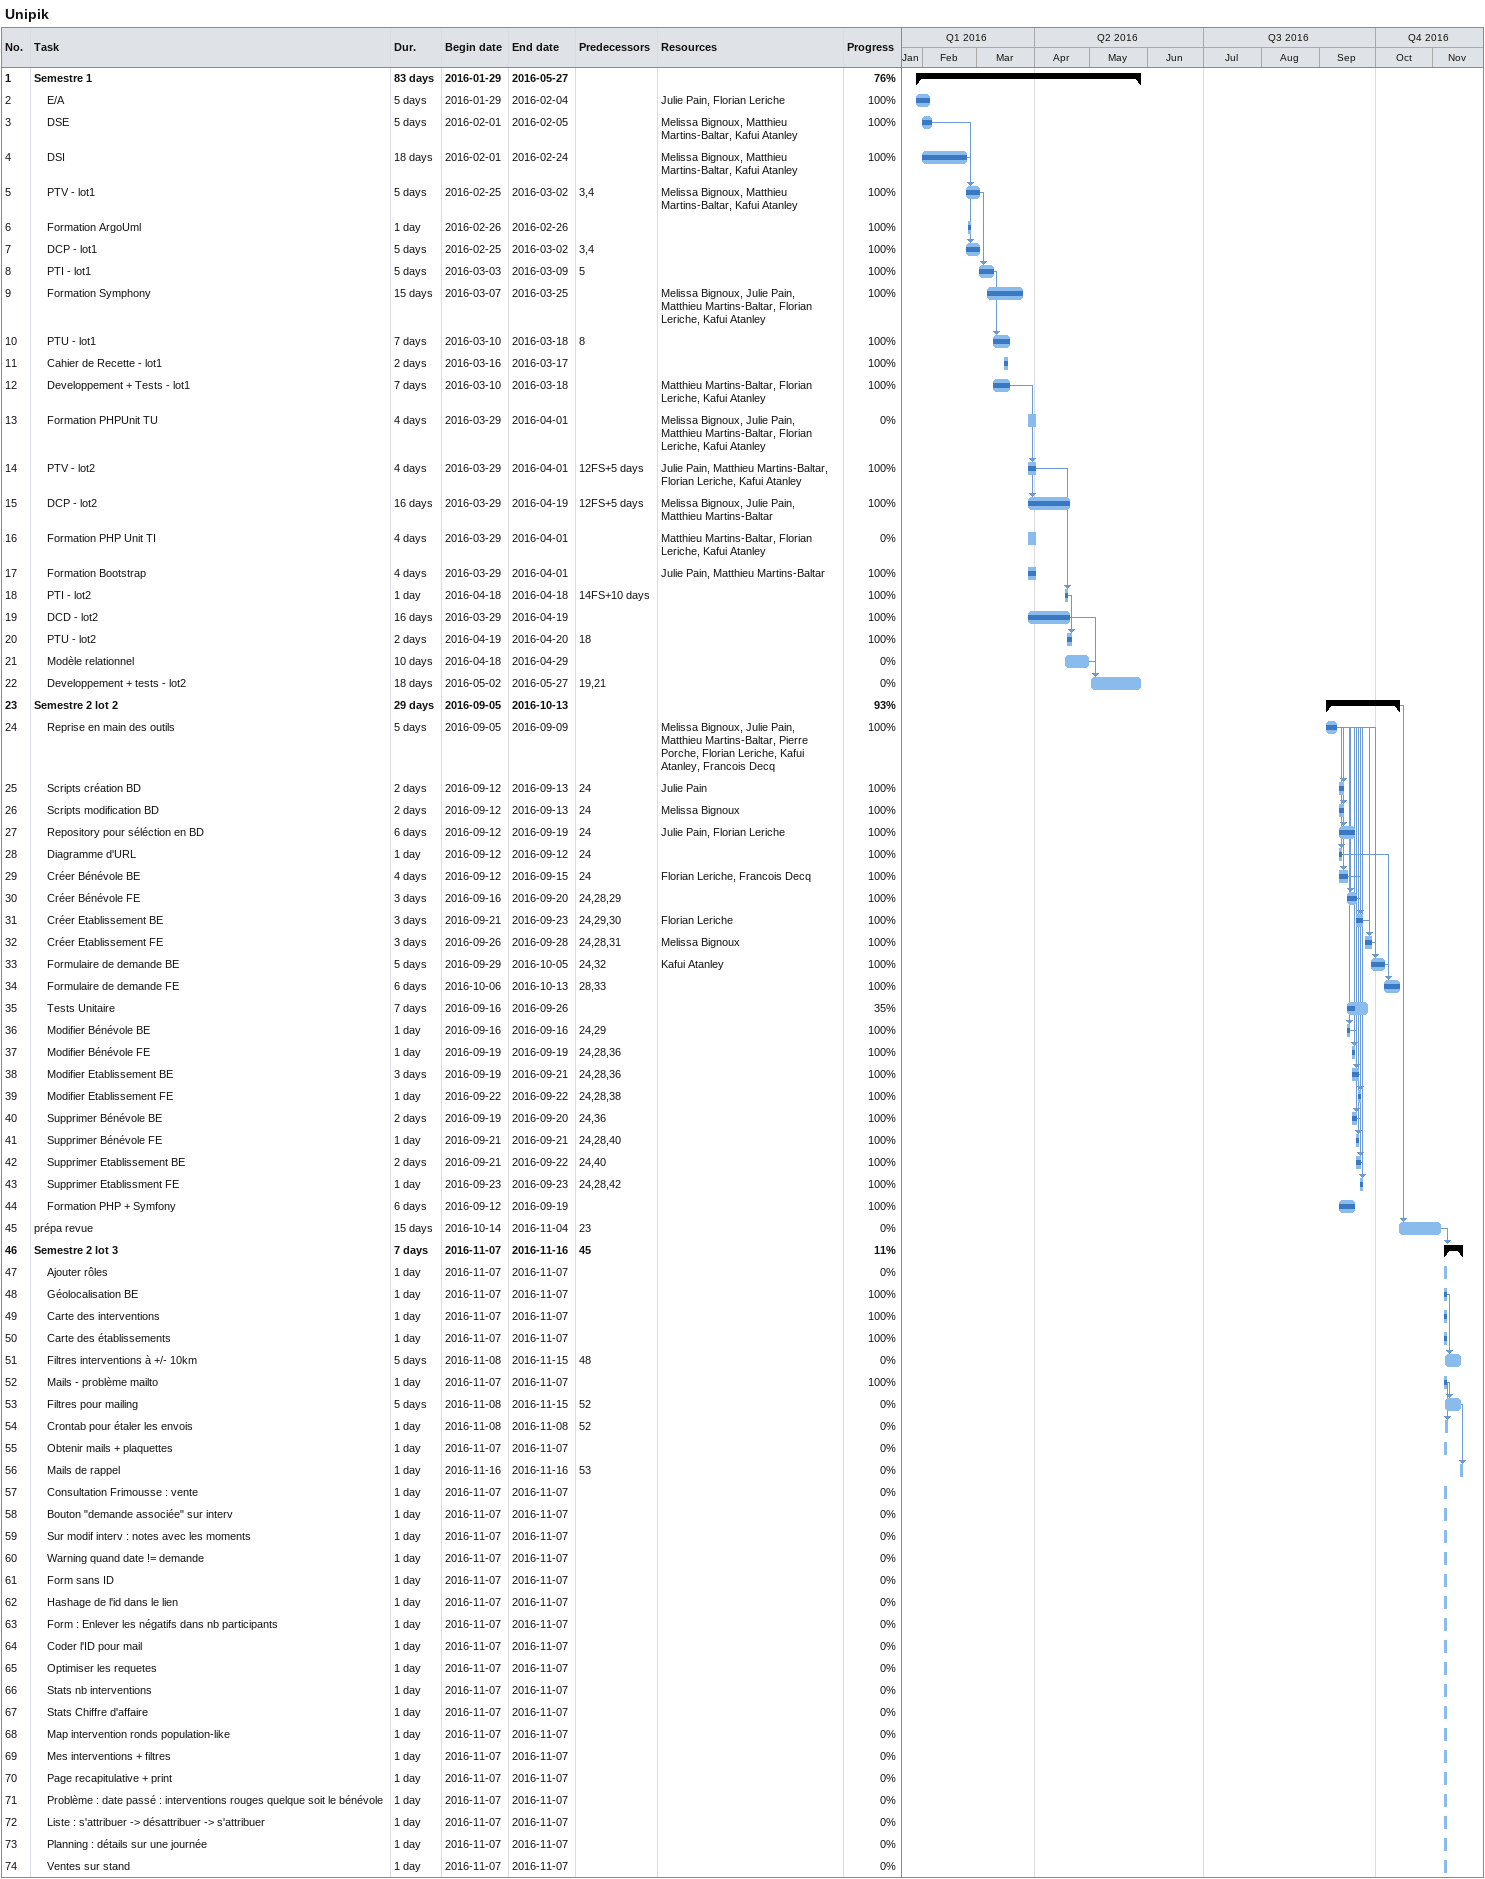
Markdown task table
Unipik

| ID | Level | Task | Duration | Start | Finish | Predecessors | Resources | % complete |
|---|---|---|---|---|---|---|---|---|
| 1 | 1 | **Semestre 1** | 83d | 2016-01-29 | 2016-05-27 |  |  | 76 |
| 2 | 2 | E/A | 5d | 2016-01-29 | 2016-02-04 |  | Julie Pain, Florian Leriche | 100 |
| 3 | 2 | DSE | 5d | 2016-02-01 | 2016-02-05 |  | Melissa Bignoux, Matthieu Martins-Baltar, Kafui Atanley | 100 |
| 4 | 2 | DSI | 18d | 2016-02-01 | 2016-02-24 |  | Melissa Bignoux, Matthieu Martins-Baltar, Kafui Atanley | 100 |
| 5 | 2 | PTV - lot1 | 5d | 2016-02-25 | 2016-03-02 | 3, 4 | Melissa Bignoux, Matthieu Martins-Baltar, Kafui Atanley | 100 |
| 6 | 2 | Formation ArgoUml | 1d | 2016-02-26 | 2016-02-26 |  |  | 100 |
| 7 | 2 | DCP - lot1 | 5d | 2016-02-25 | 2016-03-02 | 3, 4 |  | 100 |
| 8 | 2 | PTI - lot1 | 5d | 2016-03-03 | 2016-03-09 | 5 |  | 100 |
| 9 | 2 | Formation Symphony | 15d | 2016-03-07 | 2016-03-25 |  | Melissa Bignoux, Julie Pain, Matthieu Martins-Baltar, Florian Leriche, Kafui Atanley | 100 |
| 10 | 2 | PTU - lot1 | 7d | 2016-03-10 | 2016-03-18 | 8 |  | 100 |
| 11 | 2 | Cahier de Recette - lot1 | 2d | 2016-03-16 | 2016-03-17 |  |  | 100 |
| 12 | 2 | Developpement + Tests - lot1 | 7d | 2016-03-10 | 2016-03-18 |  | Matthieu Martins-Baltar, Florian Leriche, Kafui Atanley | 100 |
| 13 | 2 | Formation PHPUnit TU | 4d | 2016-03-29 | 2016-04-01 |  | Melissa Bignoux, Julie Pain, Matthieu Martins-Baltar, Florian Leriche, Kafui Atanley | 0 |
| 14 | 2 | PTV - lot2 | 4d | 2016-03-29 | 2016-04-01 | 12FS+5d | Julie Pain, Matthieu Martins-Baltar, Florian Leriche, Kafui Atanley | 100 |
| 15 | 2 | DCP - lot2 | 16d | 2016-03-29 | 2016-04-19 | 12FS+5d | Melissa Bignoux, Julie Pain, Matthieu Martins-Baltar | 100 |
| 16 | 2 | Formation PHP Unit TI | 4d | 2016-03-29 | 2016-04-01 |  | Matthieu Martins-Baltar, Florian Leriche, Kafui Atanley | 0 |
| 17 | 2 | Formation Bootstrap | 4d | 2016-03-29 | 2016-04-01 |  | Julie Pain, Matthieu Martins-Baltar | 100 |
| 18 | 2 | PTI - lot2 | 1d | 2016-04-18 | 2016-04-18 | 14FS+10d |  | 100 |
| 19 | 2 | DCD - lot2 | 16d | 2016-03-29 | 2016-04-19 |  |  | 100 |
| 20 | 2 | PTU - lot2 | 2d | 2016-04-19 | 2016-04-20 | 18 |  | 100 |
| 21 | 2 | Modèle relationnel | 10d | 2016-04-18 | 2016-04-29 |  |  | 0 |
| 22 | 2 | Developpement + tests - lot2 | 18d | 2016-05-02 | 2016-05-27 | 19, 21 |  | 0 |
| 23 | 1 | **Semestre 2 lot 2** | 29d | 2016-09-05 | 2016-10-13 |  |  | 93 |
| 24 | 2 | Reprise en main des outils | 5d | 2016-09-05 | 2016-09-09 |  | Melissa Bignoux, Julie Pain, Matthieu Martins-Baltar, Pierre Porche, Florian Leriche, Kafui Atanley, Francois Decq | 100 |
| 25 | 2 | Scripts création BD | 2d | 2016-09-12 | 2016-09-13 | 24 | Julie Pain | 100 |
| 26 | 2 | Scripts modification BD | 2d | 2016-09-12 | 2016-09-13 | 24 | Melissa Bignoux | 100 |
| 27 | 2 | Repository pour séléction en BD | 6d | 2016-09-12 | 2016-09-19 | 24 | Julie Pain, Florian Leriche | 100 |
| 28 | 2 | Diagramme d'URL | 1d | 2016-09-12 | 2016-09-12 | 24 |  | 100 |
| 29 | 2 | Créer Bénévole BE | 4d | 2016-09-12 | 2016-09-15 | 24 | Florian Leriche, Francois Decq | 100 |
| 30 | 2 | Créer Bénévole FE | 3d | 2016-09-16 | 2016-09-20 | 24, 28, 29 |  | 100 |
| 31 | 2 | Créer Etablissement BE | 3d | 2016-09-21 | 2016-09-23 | 24, 29, 30 | Florian Leriche | 100 |
| 32 | 2 | Créer Etablissement FE | 3d | 2016-09-26 | 2016-09-28 | 24, 28, 31 | Melissa Bignoux | 100 |
| 33 | 2 | Formulaire de demande BE | 5d | 2016-09-29 | 2016-10-05 | 24, 32 | Kafui Atanley | 100 |
| 34 | 2 | Formulaire de demande FE | 6d | 2016-10-06 | 2016-10-13 | 28, 33 |  | 100 |
| 35 | 2 | Tests Unitaire | 7d | 2016-09-16 | 2016-09-26 |  |  | 35 |
| 36 | 2 | Modifier Bénévole BE | 1d | 2016-09-16 | 2016-09-16 | 24, 29 |  | 100 |
| 37 | 2 | Modifier Bénévole FE | 1d | 2016-09-19 | 2016-09-19 | 24, 28, 36 |  | 100 |
| 38 | 2 | Modifier Etablissement BE | 3d | 2016-09-19 | 2016-09-21 | 24, 28, 36 |  | 100 |
| 39 | 2 | Modifier Etablissement FE | 1d | 2016-09-22 | 2016-09-22 | 24, 28, 38 |  | 100 |
| 40 | 2 | Supprimer Bénévole BE | 2d | 2016-09-19 | 2016-09-20 | 24, 36 |  | 100 |
| 41 | 2 | Supprimer Bénévole FE | 1d | 2016-09-21 | 2016-09-21 | 24, 28, 40 |  | 100 |
| 42 | 2 | Supprimer Etablissement BE | 2d | 2016-09-21 | 2016-09-22 | 24, 40 |  | 100 |
| 43 | 2 | Supprimer Etablissment FE | 1d | 2016-09-23 | 2016-09-23 | 24, 28, 42 |  | 100 |
| 44 | 2 | Formation PHP + Symfony | 6d | 2016-09-12 | 2016-09-19 |  |  | 100 |
| 45 | 1 | prépa revue | 15d | 2016-10-14 | 2016-11-04 | 23 |  | 0 |
| 46 | 1 | **Semestre 2 lot 3** | 7d | 2016-11-07 | 2016-11-16 | 45 |  | 11 |
| 47 | 2 | Ajouter rôles | 1d | 2016-11-07 | 2016-11-07 |  |  | 0 |
| 48 | 2 | Géolocalisation BE | 1d | 2016-11-07 | 2016-11-07 |  |  | 100 |
| 49 | 2 | Carte des interventions | 1d | 2016-11-07 | 2016-11-07 |  |  | 100 |
| 50 | 2 | Carte des établissements | 1d | 2016-11-07 | 2016-11-07 |  |  | 100 |
| 51 | 2 | Filtres interventions à +/- 10km | 5d | 2016-11-08 | 2016-11-15 | 48 |  | 0 |
| 52 | 2 | Mails - problème mailto | 1d | 2016-11-07 | 2016-11-07 |  |  | 100 |
| 53 | 2 | Filtres pour mailing | 5d | 2016-11-08 | 2016-11-15 | 52 |  | 0 |
| 54 | 2 | Crontab pour étaler les envois | 1d | 2016-11-08 | 2016-11-08 | 52 |  | 0 |
| 55 | 2 | Obtenir mails + plaquettes | 1d | 2016-11-07 | 2016-11-07 |  |  | 0 |
| 56 | 2 | Mails de rappel | 1d | 2016-11-16 | 2016-11-16 | 53 |  | 0 |
| 57 | 2 | Consultation Frimousse : vente | 1d | 2016-11-07 | 2016-11-07 |  |  | 0 |
| 58 | 2 | Bouton "demande associée" sur interv | 1d | 2016-11-07 | 2016-11-07 |  |  | 0 |
| 59 | 2 | Sur modif interv : notes avec les moments | 1d | 2016-11-07 | 2016-11-07 |  |  | 0 |
| 60 | 2 | Warning quand date != demande | 1d | 2016-11-07 | 2016-11-07 |  |  | 0 |
| 61 | 2 | Form sans ID | 1d | 2016-11-07 | 2016-11-07 |  |  | 0 |
| 62 | 2 | Hashage de l'id dans le lien | 1d | 2016-11-07 | 2016-11-07 |  |  | 0 |
| 63 | 2 | Form : Enlever les négatifs dans nb participants | 1d | 2016-11-07 | 2016-11-07 |  |  | 0 |
| 64 | 2 | Coder l'ID pour mail | 1d | 2016-11-07 | 2016-11-07 |  |  | 0 |
| 65 | 2 | Optimiser les requetes | 1d | 2016-11-07 | 2016-11-07 |  |  | 0 |
| 66 | 2 | Stats nb interventions | 1d | 2016-11-07 | 2016-11-07 |  |  | 0 |
| 67 | 2 | Stats Chiffre d'affaire | 1d | 2016-11-07 | 2016-11-07 |  |  | 0 |
| 68 | 2 | Map intervention ronds population-like | 1d | 2016-11-07 | 2016-11-07 |  |  | 0 |
| 69 | 2 | Mes interventions + filtres | 1d | 2016-11-07 | 2016-11-07 |  |  | 0 |
| 70 | 2 | Page recapitulative + print | 1d | 2016-11-07 | 2016-11-07 |  |  | 0 |
| 71 | 2 | Problème : date passé : interventions rouges quelque soit le bénévole | 1d | 2016-11-07 | 2016-11-07 |  |  | 0 |
| 72 | 2 | Liste : s'attribuer -> désattribuer -> s'attribuer | 1d | 2016-11-07 | 2016-11-07 |  |  | 0 |
| 73 | 2 | Planning : détails sur une journée | 1d | 2016-11-07 | 2016-11-07 |  |  | 0 |
| 74 | 2 | Ventes sur stand | 1d | 2016-11-07 | 2016-11-07 |  |  | 0 |
